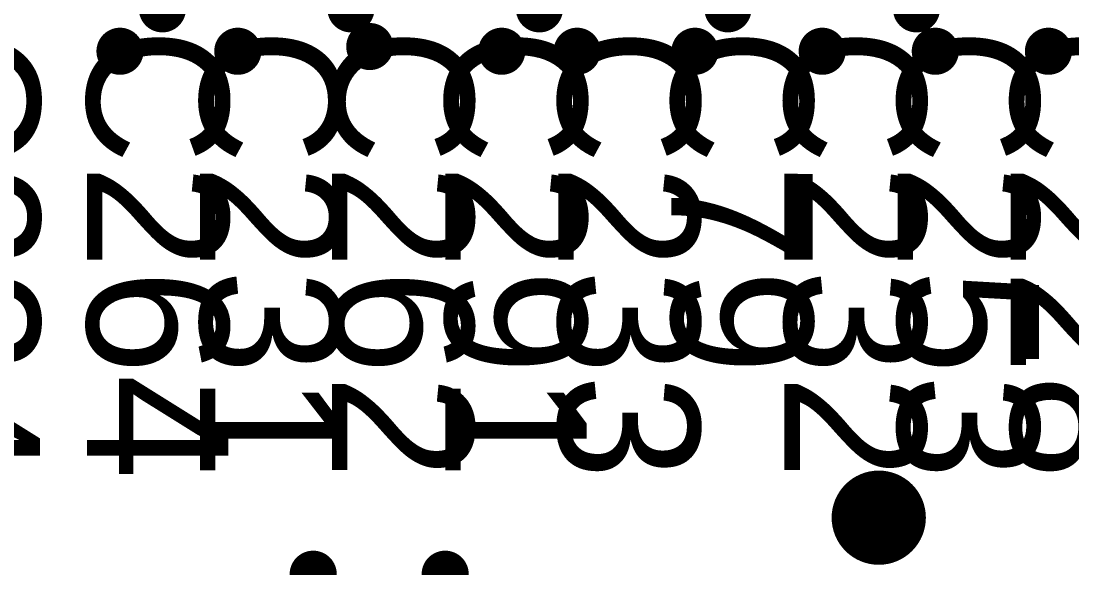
# Model space of a CAD drawing. Header units: millimetres. Extents: x 15 to 122, y 23 to 96.
# Drawn here: x 53.25 to 58.83, y 48.13 to 51.04 of the extents above; entities that cross this region are included whole.
import ezdxf

# ---------------------------------------------------------------- set-up
doc = ezdxf.new("R2010")
doc.units = ezdxf.units.MM
for name, color, linetype in [('BottomLayer', 5, 'Continuous'), ('TopLayer', 1, 'Continuous'), ('TopOverlay', 2, 'Continuous')]:
    doc.layers.add(name, color=color, linetype=linetype)
doc.styles.get("Standard").update_dxf_attribs({"font": 'ARExthalf2.shx', "width": 0.1})

msp = doc.modelspace()

# ---------------------------------------------------------------- linework, layer by layer
at = {"layer": 'BottomLayer'}
for points, const_width in [([(53.93750198, 51.09999939999999, 1), (54.06250046, 51.09999939999999, 1)], 0.12499848), ([(54.93750252, 51.09999939999999, 1), (55.062501, 51.09999939999999, 1)], 0.12499848), ([(55.93750052, 51.09999939999999, 1), (56.062499, 51.09999939999999, 1)], 0.12499848), ([(56.93750106, 51.09999939999999, 1), (57.06249954, 51.09999939999999, 1)], 0.12499848), ([(57.93750413999999, 51.09999939999999, 1), (58.06250262, 51.09999939999999, 1)], 0.12499848), ([(57.67500276, 48.39999972, 1), (57.92499972, 48.39999972, 1)], 0.2499995)]:
    msp.add_lwpolyline(points, format="xyb", close=True, dxfattribs=dict(at, const_width=const_width))
at = {"layer": 'TopLayer'}
for points, const_width in [([(55.03750231999999, 50.8999998, 1), (55.1625008, 50.8999998, 1)], 0.12499848), ([(53.71250116, 50.87500112, 1), (53.83749964, 50.87500112, 1)], 0.12499848), ([(54.33750118, 50.87500112, 1), (54.46249966, 50.87500112, 1)], 0.12499848), ([(55.73750092, 50.87500112, 1), (55.8624994, 50.87500112, 1)], 0.12499848), ([(56.13750266, 50.87500112, 1), (56.26250114, 50.87500112, 1)], 0.12499848), ([(56.76250268, 50.87500112, 1), (56.88750116, 50.87500112, 1)], 0.12499848), ([(57.43750259999999, 50.87500112, 1), (57.56250108, 50.87500112, 1)], 0.12499848), ([(58.0375014, 50.87500112, 1), (58.16249988, 50.87500112, 1)], 0.12499848), ([(58.63750274, 50.87500112, 1), (58.76250122, 50.87500112, 1)], 0.12499848), ([(57.67500276, 48.39999972, 1), (57.92499972, 48.39999972, 1)], 0.2499995), ([(54.73750038, 48.10000032, 1), (54.86249886, 48.10000032, 1)], 0.12499848), ([(55.43750152, 48.10000032, 1), (55.5625, 48.10000032, 1)], 0.12499848)]:
    msp.add_lwpolyline(points, format="xyb", close=True, dxfattribs=dict(at, const_width=const_width))

# ---------------------------------------------------------------- texts
at = {"layer": 'TopOverlay'}
for s, p in [('C234', (52.60000148, 50.9999996)), ('C264', (53.60000202, 50.9999996)), ('C231', (54.20000082, 50.9999996)), ('C262', (54.90000196, 50.9999996)), ('C291', (55.50000076, 50.9999996)), ('C233', (56.09999955999999, 50.9999996)), ('C79', (56.7000009, 50.9999996)), ('C232', (57.29999969999999, 50.9999996)), ('C253', (57.90000104, 50.9999996)), ('C228', (58.49999983999999, 50.9999996))]:
    msp.add_text(s, height=0.75000104, rotation=270, dxfattribs=at).set_placement(p)

doc.saveas('drawing.dxf')
